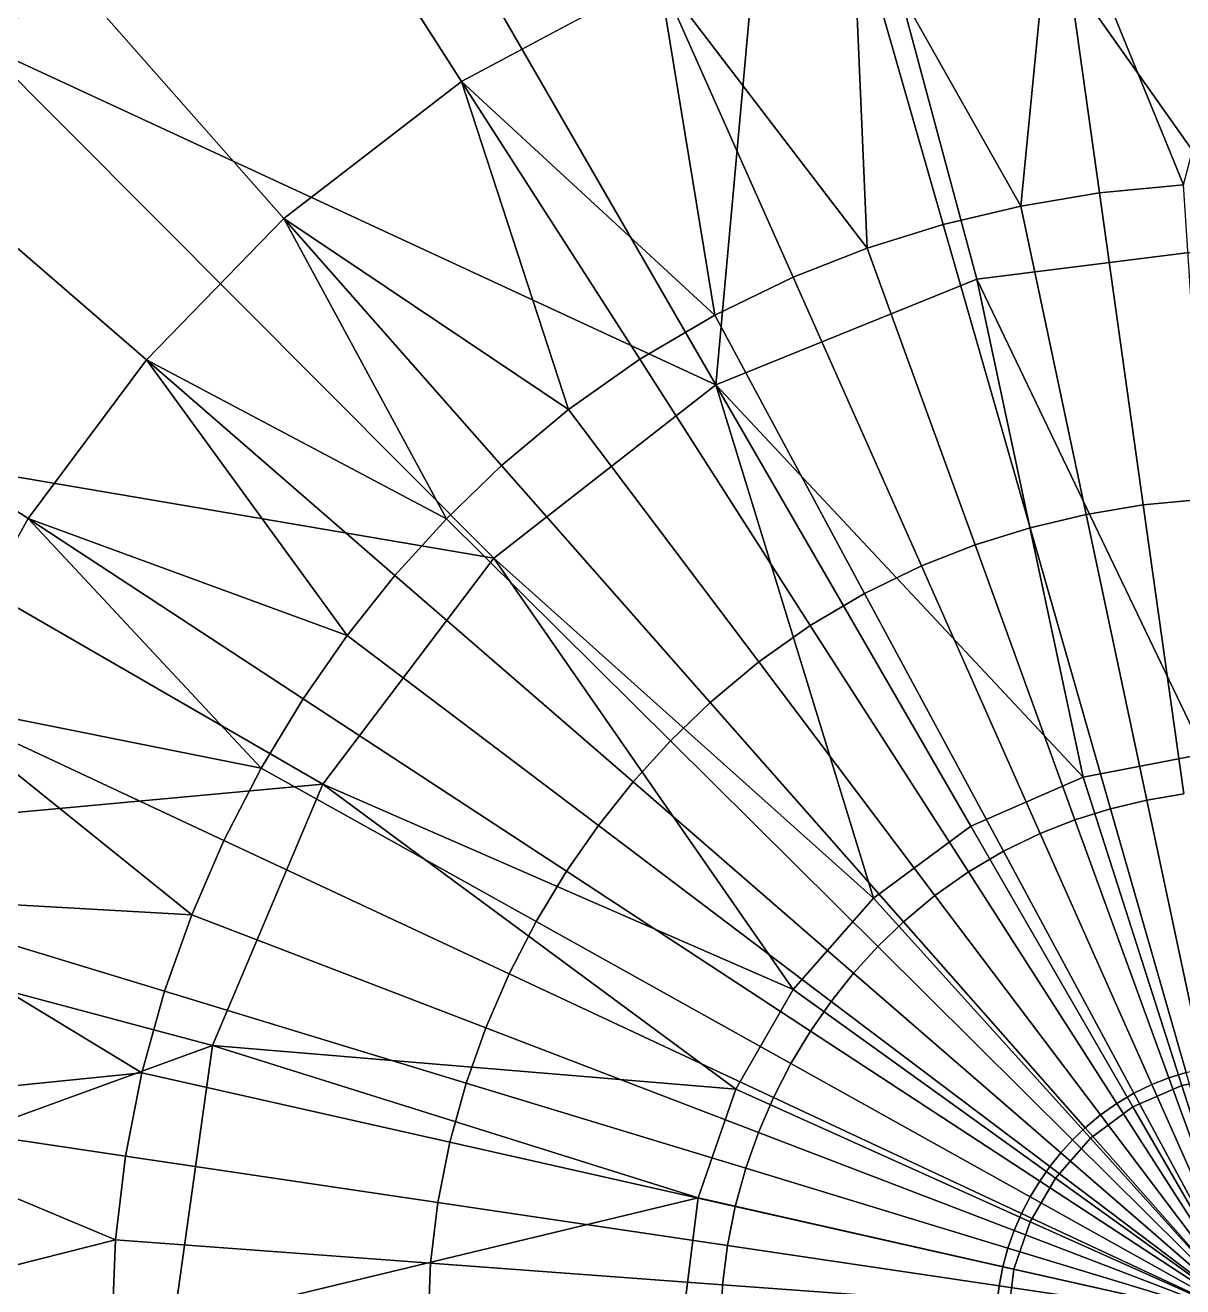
# Model space of a CAD drawing. Header units: inches. Extents: x -336 to -192, y -475 to -71.
# Drawn here: x -293.457 to -292.771, y -182.05 to -181.303 of the extents above; entities that cross this region are included whole.
import ezdxf

# ---------------------------------------------------------------- set-up
doc = ezdxf.new("R2010")
doc.units = ezdxf.units.IN
doc.layers.add('GLASS', color=7, linetype='Continuous')

msp = doc.modelspace()

# ---------------------------------------------------------------- linework, layer by layer
at = {"layer": 'GLASS', "color": 7}
for points in [[(-293.00476, -181.03839, 25.2), (-292.72633, -181.00352, 25.2), (-292.72633, -181.43219, 25.2)], [(-293.54476, -181.36292, 28.38724), (-293.44373, -181.25871, 28.38724), (-293.65203, -181.0224, 29.19054)], [(-293.26306, -181.14297, 25.2), (-293.48278, -181.31437, 25.2), (-293.64244, -181.03327, 26.69875)], [(-293.26306, -181.14297, 25.2), (-293.00476, -181.03839, 25.2), (-293.04785, -181.51572, 25.2)], [(-292.89312, -181.45307, 25.2), (-293.04785, -181.51572, 25.2), (-293.00476, -181.03839, 25.2)], [(-292.72633, -181.43219, 25.2), (-292.89312, -181.45307, 25.2), (-293.00476, -181.03839, 25.2)], [(-293.48278, -181.31437, 25.2), (-293.26306, -181.14297, 25.2), (-293.04785, -181.51572, 25.2)], [(-292.71888, -181.20105, 27.92635), (-292.84758, -181.20899, 27.92635), (-292.77064, -181.39715, 27.58775)], [(-292.84758, -181.20899, 27.92635), (-292.967, -181.23306, 27.92635), (-292.86721, -181.40976, 27.58775)], [(-292.86721, -181.40976, 27.58775), (-292.82048, -181.40198, 27.58775), (-292.84758, -181.20899, 27.92635)], [(-292.84758, -181.20899, 27.92635), (-292.82048, -181.40198, 27.58775), (-292.77064, -181.39715, 27.58775)], [(-292.967, -181.23306, 27.92635), (-293.08149, -181.27325, 27.92635), (-292.95827, -181.43471, 27.58775)], [(-292.95827, -181.43471, 27.58775), (-292.91322, -181.42068, 27.58775), (-292.967, -181.23306, 27.92635)], [(-292.967, -181.23306, 27.92635), (-292.91322, -181.42068, 27.58775), (-292.86721, -181.40976, 27.58775)], [(-293.08149, -181.27325, 27.92635), (-293.19863, -181.33596, 27.92635), (-293.04863, -181.47435, 27.58775)], [(-293.08149, -181.27325, 27.92635), (-293.00212, -181.45188, 27.58775), (-292.95827, -181.43471, 27.58775)], [(-293.04863, -181.47435, 27.58775), (-293.00212, -181.45188, 27.58775), (-293.08149, -181.27325, 27.92635)], [(-293.65218, -181.53807, 25.2), (-293.48278, -181.31437, 25.2), (-293.17947, -181.6184, 25.2)], [(-293.04785, -181.51572, 25.2), (-293.17947, -181.6184, 25.2), (-293.48278, -181.31437, 25.2)], [(-293.19863, -181.33596, 27.92635), (-293.30414, -181.41708, 27.92635), (-293.13527, -181.53041, 27.58775)], [(-293.13527, -181.53041, 27.58775), (-293.09309, -181.50057, 27.58775), (-293.19863, -181.33596, 27.92635)], [(-293.19863, -181.33596, 27.92635), (-293.09309, -181.50057, 27.58775), (-293.04863, -181.47435, 27.58775)], [(-293.30414, -181.41708, 27.92635), (-293.38551, -181.50101, 27.92635), (-293.20766, -181.59508, 27.58775)], [(-293.30414, -181.41708, 27.92635), (-293.17502, -181.56357, 27.58775), (-293.13527, -181.53041, 27.58775)], [(-293.20766, -181.59508, 27.58775), (-293.17502, -181.56357, 27.58775), (-293.30414, -181.41708, 27.92635)], [(-292.89312, -181.45307, 25.2), (-292.72633, -181.43219, 25.2), (-292.75828, -181.7344, 25.40158)], [(-293.04785, -181.51572, 25.2), (-292.89312, -181.45307, 25.2), (-292.8301, -181.74838, 25.40158)], [(-292.75828, -181.7344, 25.40158), (-292.8301, -181.74838, 25.40158), (-292.89312, -181.45307, 25.2)], [(-293.38551, -181.50101, 27.92635), (-293.45556, -181.59506, 27.92635), (-293.26655, -181.66437, 27.58775)], [(-293.26655, -181.66437, 27.58775), (-293.2382, -181.62874, 27.58775), (-293.38551, -181.50101, 27.92635)], [(-293.38551, -181.50101, 27.92635), (-293.2382, -181.62874, 27.58775), (-293.20766, -181.59508, 27.58775)], [(-293.17947, -181.6184, 25.2), (-293.04785, -181.51572, 25.2), (-292.95449, -181.81993, 25.40158)], [(-292.8301, -181.74838, 25.40158), (-292.89683, -181.77729, 25.40158), (-293.04785, -181.51572, 25.2)], [(-292.89683, -181.77729, 25.40158), (-292.95449, -181.81993, 25.40158), (-293.04785, -181.51572, 25.2)], [(-293.76121, -181.79662, 25.2), (-293.65218, -181.53807, 25.2), (-293.28095, -181.7524, 25.2)], [(-293.17947, -181.6184, 25.2), (-293.28095, -181.7524, 25.2), (-293.65218, -181.53807, 25.2)], [(-293.45556, -181.59506, 27.92635), (-293.516, -181.70325, 27.92635), (-293.31747, -181.743, 27.58775)], [(-293.45556, -181.59506, 27.92635), (-293.2926, -181.70178, 27.58775), (-293.26655, -181.66437, 27.58775)], [(-293.31747, -181.743, 27.58775), (-293.2926, -181.70178, 27.58775), (-293.45556, -181.59506, 27.92635)], [(-293.28095, -181.7524, 25.2), (-293.17947, -181.6184, 25.2), (-293.00206, -181.87415, 25.40158)], [(-292.95449, -181.81993, 25.40158), (-293.00206, -181.87415, 25.40158), (-293.17947, -181.6184, 25.2)], [(-293.516, -181.70325, 27.92635), (-293.56132, -181.81836, 27.92635), (-293.35866, -181.82992, 27.58775)], [(-293.35866, -181.82992, 27.58775), (-293.33954, -181.78579, 27.58775), (-293.516, -181.70325, 27.92635)], [(-293.516, -181.70325, 27.92635), (-293.33954, -181.78579, 27.58775), (-293.31747, -181.743, 27.58775)], [(-293.28095, -181.7524, 25.2), (-293.34626, -181.90728, 25.2), (-293.76121, -181.79662, 25.2)], [(-293.34626, -181.90728, 25.2), (-293.28095, -181.7524, 25.2), (-293.03618, -181.9333, 25.40158)], [(-293.00206, -181.87415, 25.40158), (-293.03618, -181.9333, 25.40158), (-293.28095, -181.7524, 25.2)], [(-293.79978, -182.07261, 25.2), (-293.76121, -181.79662, 25.2), (-293.34626, -181.90728, 25.2)], [(-293.56132, -181.81836, 27.92635), (-293.59119, -181.94419, 27.92635), (-293.38815, -181.92366, 27.58775)], [(-293.56132, -181.81836, 27.92635), (-293.37473, -181.87518, 27.58775), (-293.35866, -181.82992, 27.58775)], [(-293.38815, -181.92366, 27.58775), (-293.37473, -181.87518, 27.58775), (-293.56132, -181.81836, 27.92635)], [(-293.34626, -181.90728, 25.2), (-293.36937, -182.07261, 25.2), (-293.79978, -182.07261, 25.2)], [(-293.36937, -182.07261, 25.2), (-293.34626, -181.90728, 25.2), (-293.05838, -181.99767, 25.40158)], [(-293.03618, -181.9333, 25.40158), (-293.05838, -181.99767, 25.40158), (-293.34626, -181.90728, 25.2)], [(-293.59119, -181.94419, 27.92635), (-293.39793, -181.97289, 27.58775), (-293.38815, -181.92366, 27.58775)], [(-292.72633, -182.07261, 27.12836), (-292.76911, -181.92337, 27.15036), (-292.77942, -181.92659, 27.15036)], [(-292.80074, -181.94373, 25.49571), (-292.77161, -181.93111, 25.49571), (-292.72633, -182.07261, 25.53059)], [(-292.72633, -182.07261, 27.12836), (-292.78946, -181.93052, 27.15036), (-292.80011, -181.93566, 27.15036)], [(-292.72633, -182.07261, 27.12836), (-292.77942, -181.92659, 27.15036), (-292.78946, -181.93052, 27.15036)], [(-292.77161, -181.93111, 25.49571), (-292.74027, -181.92502, 25.49571), (-292.72633, -182.07261, 25.53059)], [(-292.72633, -182.07261, 27.12836), (-292.80011, -181.93566, 27.15036), (-292.81029, -181.94166, 27.15036)], [(-293.59119, -181.94419, 27.92635), (-293.60148, -182.07261, 27.92635), (-293.40389, -182.02262, 27.58775)], [(-293.40389, -182.02262, 27.58775), (-293.39793, -181.97289, 27.58775), (-293.59119, -181.94419, 27.92635)], [(-292.8259, -181.96234, 25.49571), (-292.80074, -181.94373, 25.49571), (-292.72633, -182.07261, 25.53059)], [(-292.72633, -182.07261, 27.12836), (-292.81029, -181.94166, 27.15036), (-292.81994, -181.94849, 27.15036)], [(-292.72633, -182.07261, 27.12836), (-292.81994, -181.94849, 27.15036), (-292.82904, -181.95608, 27.15036)], [(-292.72633, -182.07261, 27.12836), (-292.82904, -181.95608, 27.15036), (-292.83651, -181.96329, 27.15036)], [(-292.84666, -181.986, 25.49571), (-292.8259, -181.96234, 25.49571), (-292.72633, -182.07261, 25.53059)], [(-292.72633, -182.07261, 27.12836), (-292.83651, -181.96329, 27.15036), (-292.84351, -181.971, 27.15036)], [(-292.72633, -182.07261, 27.12836), (-292.84351, -181.971, 27.15036), (-292.84999, -181.97916, 27.15036)], [(-292.72633, -182.07261, 27.12836), (-292.84999, -181.97916, 27.15036), (-292.85596, -181.98772, 27.15036)], [(-292.72633, -182.07261, 27.12836), (-292.85596, -181.98772, 27.15036), (-292.86165, -181.99716, 27.15036)], [(-292.86155, -182.01181, 25.49571), (-292.84666, -181.986, 25.49571), (-292.72633, -182.07261, 25.53059)], [(-293.05838, -181.99767, 25.40158), (-293.06731, -182.06869, 25.40158), (-293.36937, -182.07261, 25.2)], [(-292.72633, -182.07261, 27.12836), (-292.86165, -181.99716, 27.15036), (-292.8667, -182.00695, 27.15036)], [(-292.72633, -182.07261, 27.12836), (-292.8667, -182.00695, 27.15036), (-292.87108, -182.01705, 27.15036)], [(-292.87124, -182.0399, 25.49571), (-292.86155, -182.01181, 25.49571), (-292.72633, -182.07261, 25.53059)], [(-292.72633, -182.07261, 27.12836), (-292.87108, -182.01705, 27.15036), (-292.87476, -182.02741, 27.15036)], [(-293.60148, -182.07261, 27.92635), (-293.40592, -182.07261, 27.58775), (-293.40389, -182.02262, 27.58775)], [(-292.72633, -182.07261, 27.12836), (-292.87476, -182.02741, 27.15036), (-292.87783, -182.03851, 27.15036)], [(-292.72633, -182.07261, 27.12836), (-292.87783, -182.03851, 27.15036), (-292.88007, -182.04978, 27.15036)], [(-292.87513, -182.0709, 25.49571), (-292.87124, -182.0399, 25.49571), (-292.72633, -182.07261, 25.53059)], [(-292.72633, -182.07261, 27.12836), (-292.88007, -182.04978, 27.15036), (-292.88143, -182.06117, 27.15036)]]:
    msp.add_3dface(points, dxfattribs=at)
for points, invisible_edges in [([(-293.19863, -181.33596, 27.92635), (-293.16729, -181.08014, 28.38724), (-293.31273, -181.15799, 28.38724)], 1), ([(-293.19863, -181.33596, 27.92635), (-293.08149, -181.27325, 27.92635), (-293.16729, -181.08014, 28.38724)], 12), ([(-293.30414, -181.41708, 27.92635), (-293.31273, -181.15799, 28.38724), (-293.44373, -181.25871, 28.38724)], 1), ([(-293.30414, -181.41708, 27.92635), (-293.19863, -181.33596, 27.92635), (-293.31273, -181.15799, 28.38724)], 12), ([(-293.38551, -181.50101, 27.92635), (-293.44373, -181.25871, 28.38724), (-293.54476, -181.36292, 28.38724)], 1), ([(-293.38551, -181.50101, 27.92635), (-293.30414, -181.41708, 27.92635), (-293.44373, -181.25871, 28.38724)], 12), ([(-293.45556, -181.59506, 27.92635), (-293.54476, -181.36292, 28.38724), (-293.63173, -181.4797, 28.38724)], 1), ([(-293.45556, -181.59506, 27.92635), (-293.38551, -181.50101, 27.92635), (-293.54476, -181.36292, 28.38724)], 12), ([(-292.79452, -181.58694, 27.35407), (-292.77064, -181.39715, 27.58775), (-292.82048, -181.40198, 27.58775)], 1), ([(-292.79452, -181.58694, 27.35407), (-292.75842, -181.58344, 27.35407), (-292.77064, -181.39715, 27.58775)], 12), ([(-292.82836, -181.59258, 27.35407), (-292.82048, -181.40198, 27.58775), (-292.86721, -181.40976, 27.58775)], 1), ([(-292.82836, -181.59258, 27.35407), (-292.79452, -181.58694, 27.35407), (-292.82048, -181.40198, 27.58775)], 12), ([(-292.86168, -181.60048, 27.35407), (-292.86721, -181.40976, 27.58775), (-292.91322, -181.42068, 27.58775)], 1), ([(-292.86168, -181.60048, 27.35407), (-292.82836, -181.59258, 27.35407), (-292.86721, -181.40976, 27.58775)], 12), ([(-292.8943, -181.61065, 27.35407), (-292.91322, -181.42068, 27.58775), (-292.95827, -181.43471, 27.58775)], 1), ([(-292.8943, -181.61065, 27.35407), (-292.86168, -181.60048, 27.35407), (-292.91322, -181.42068, 27.58775)], 12), ([(-292.92606, -181.62308, 27.35407), (-292.95827, -181.43471, 27.58775), (-293.00212, -181.45188, 27.58775)], 1), ([(-292.92606, -181.62308, 27.35407), (-292.8943, -181.61065, 27.35407), (-292.95827, -181.43471, 27.58775)], 12), ([(-292.95974, -181.63935, 27.35407), (-293.00212, -181.45188, 27.58775), (-293.04863, -181.47435, 27.58775)], 1), ([(-292.95974, -181.63935, 27.35407), (-292.92606, -181.62308, 27.35407), (-293.00212, -181.45188, 27.58775)], 12), ([(-292.99194, -181.65834, 27.35407), (-293.04863, -181.47435, 27.58775), (-293.09309, -181.50057, 27.58775)], 1), ([(-292.99194, -181.65834, 27.35407), (-292.95974, -181.63935, 27.35407), (-293.04863, -181.47435, 27.58775)], 12), ([(-293.516, -181.70325, 27.92635), (-293.45556, -181.59506, 27.92635), (-293.63173, -181.4797, 28.38724)], 12), ([(-293.02248, -181.67995, 27.35407), (-293.09309, -181.50057, 27.58775), (-293.13527, -181.53041, 27.58775)], 1), ([(-293.02248, -181.67995, 27.35407), (-292.99194, -181.65834, 27.35407), (-293.09309, -181.50057, 27.58775)], 12), ([(-293.05127, -181.70396, 27.35407), (-293.13527, -181.53041, 27.58775), (-293.17502, -181.56357, 27.58775)], 1), ([(-293.05127, -181.70396, 27.35407), (-293.02248, -181.67995, 27.35407), (-293.13527, -181.53041, 27.58775)], 12), ([(-293.07491, -181.72678, 27.35407), (-293.17502, -181.56357, 27.58775), (-293.20766, -181.59508, 27.58775)], 1), ([(-293.07491, -181.72678, 27.35407), (-293.05127, -181.70396, 27.35407), (-293.17502, -181.56357, 27.58775)], 12), ([(-292.79237, -181.76191, 27.21693), (-292.79452, -181.58694, 27.35407), (-292.82836, -181.59258, 27.35407)], 1), ([(-292.77046, -181.75826, 27.21693), (-292.75842, -181.58344, 27.35407), (-292.79452, -181.58694, 27.35407)], 1), ([(-292.79237, -181.76191, 27.21693), (-292.77046, -181.75826, 27.21693), (-292.79452, -181.58694, 27.35407)], 12), ([(-293.09703, -181.75116, 27.35407), (-293.20766, -181.59508, 27.58775), (-293.2382, -181.62874, 27.58775)], 1), ([(-293.09703, -181.75116, 27.35407), (-293.07491, -181.72678, 27.35407), (-293.20766, -181.59508, 27.58775)], 12), ([(-292.81393, -181.76702, 27.21693), (-292.82836, -181.59258, 27.35407), (-292.86168, -181.60048, 27.35407)], 1), ([(-292.81393, -181.76702, 27.21693), (-292.79237, -181.76191, 27.21693), (-292.82836, -181.59258, 27.35407)], 12), ([(-292.83505, -181.7736, 27.21693), (-292.86168, -181.60048, 27.35407), (-292.8943, -181.61065, 27.35407)], 1), ([(-292.83505, -181.7736, 27.21693), (-292.81393, -181.76702, 27.21693), (-292.86168, -181.60048, 27.35407)], 12), ([(-292.8556, -181.78165, 27.21693), (-292.8943, -181.61065, 27.35407), (-292.92606, -181.62308, 27.35407)], 1), ([(-292.8556, -181.78165, 27.21693), (-292.83505, -181.7736, 27.21693), (-292.8943, -181.61065, 27.35407)], 12), ([(-292.87741, -181.79218, 27.21693), (-292.92606, -181.62308, 27.35407), (-292.95974, -181.63935, 27.35407)], 1), ([(-292.87741, -181.79218, 27.21693), (-292.8556, -181.78165, 27.21693), (-292.92606, -181.62308, 27.35407)], 12), ([(-293.11756, -181.77696, 27.35407), (-293.2382, -181.62874, 27.58775), (-293.26655, -181.66437, 27.58775)], 1), ([(-293.11756, -181.77696, 27.35407), (-293.09703, -181.75116, 27.35407), (-293.2382, -181.62874, 27.58775)], 12), ([(-292.89824, -181.80447, 27.21693), (-292.95974, -181.63935, 27.35407), (-292.99194, -181.65834, 27.35407)], 1), ([(-292.89824, -181.80447, 27.21693), (-292.87741, -181.79218, 27.21693), (-292.95974, -181.63935, 27.35407)], 12), ([(-292.91802, -181.81846, 27.21693), (-292.99194, -181.65834, 27.35407), (-293.02248, -181.67995, 27.35407)], 1), ([(-292.91802, -181.81846, 27.21693), (-292.89824, -181.80447, 27.21693), (-292.99194, -181.65834, 27.35407)], 12), ([(-293.13642, -181.80406, 27.35407), (-293.26655, -181.66437, 27.58775), (-293.2926, -181.70178, 27.58775)], 1), ([(-293.13642, -181.80406, 27.35407), (-293.11756, -181.77696, 27.35407), (-293.26655, -181.66437, 27.58775)], 12), ([(-292.93665, -181.834, 27.21693), (-293.02248, -181.67995, 27.35407), (-293.05127, -181.70396, 27.35407)], 1), ([(-292.93665, -181.834, 27.21693), (-292.91802, -181.81846, 27.21693), (-293.02248, -181.67995, 27.35407)], 12), ([(-293.15443, -181.83391, 27.35407), (-293.2926, -181.70178, 27.58775), (-293.31747, -181.743, 27.58775)], 1), ([(-293.15443, -181.83391, 27.35407), (-293.13642, -181.80406, 27.35407), (-293.2926, -181.70178, 27.58775)], 12), ([(-292.95195, -181.84877, 27.21693), (-293.05127, -181.70396, 27.35407), (-293.07491, -181.72678, 27.35407)], 1), ([(-292.95195, -181.84877, 27.21693), (-292.93665, -181.834, 27.21693), (-293.05127, -181.70396, 27.35407)], 12), ([(-292.96627, -181.86455, 27.21693), (-293.07491, -181.72678, 27.35407), (-293.09703, -181.75116, 27.35407)], 1), ([(-292.96627, -181.86455, 27.21693), (-292.95195, -181.84877, 27.21693), (-293.07491, -181.72678, 27.35407)], 12), ([(-292.8301, -181.74838, 25.40158), (-292.75828, -181.7344, 25.40158), (-292.74027, -181.92502, 25.49571)], 12), ([(-293.17041, -181.86489, 27.35407), (-293.31747, -181.743, 27.58775), (-293.33954, -181.78579, 27.58775)], 1), ([(-293.17041, -181.86489, 27.35407), (-293.15443, -181.83391, 27.35407), (-293.31747, -181.743, 27.58775)], 12), ([(-292.97955, -181.88125, 27.21693), (-293.09703, -181.75116, 27.35407), (-293.11756, -181.77696, 27.35407)], 1), ([(-292.97955, -181.88125, 27.21693), (-292.96627, -181.86455, 27.21693), (-293.09703, -181.75116, 27.35407)], 12), ([(-292.89683, -181.77729, 25.40158), (-292.8301, -181.74838, 25.40158), (-292.77161, -181.93111, 25.49571)], 12), ([(-292.8301, -181.74838, 25.40158), (-292.74027, -181.92502, 25.49571), (-292.77161, -181.93111, 25.49571)], 1), ([(-292.75858, -181.92087, 27.15036), (-292.77046, -181.75826, 27.21693), (-292.79237, -181.76191, 27.21693)], 1), ([(-292.77942, -181.92659, 27.15036), (-292.81393, -181.76702, 27.21693), (-292.83505, -181.7736, 27.21693)], 1), ([(-292.76911, -181.92337, 27.15036), (-292.79237, -181.76191, 27.21693), (-292.81393, -181.76702, 27.21693)], 1), ([(-292.77942, -181.92659, 27.15036), (-292.76911, -181.92337, 27.15036), (-292.81393, -181.76702, 27.21693)], 12), ([(-292.76911, -181.92337, 27.15036), (-292.75858, -181.92087, 27.15036), (-292.79237, -181.76191, 27.21693)], 12), ([(-292.78946, -181.93052, 27.15036), (-292.83505, -181.7736, 27.21693), (-292.8556, -181.78165, 27.21693)], 1), ([(-292.78946, -181.93052, 27.15036), (-292.77942, -181.92659, 27.15036), (-292.83505, -181.7736, 27.21693)], 12), ([(-292.99176, -181.89879, 27.21693), (-293.11756, -181.77696, 27.35407), (-293.13642, -181.80406, 27.35407)], 1), ([(-292.99176, -181.89879, 27.21693), (-292.97955, -181.88125, 27.21693), (-293.11756, -181.77696, 27.35407)], 12), ([(-292.95449, -181.81993, 25.40158), (-292.89683, -181.77729, 25.40158), (-292.80074, -181.94373, 25.49571)], 12), ([(-292.89683, -181.77729, 25.40158), (-292.77161, -181.93111, 25.49571), (-292.80074, -181.94373, 25.49571)], 1), ([(-292.80011, -181.93566, 27.15036), (-292.8556, -181.78165, 27.21693), (-292.87741, -181.79218, 27.21693)], 1), ([(-292.80011, -181.93566, 27.15036), (-292.78946, -181.93052, 27.15036), (-292.8556, -181.78165, 27.21693)], 12), ([(-293.18426, -181.89685, 27.35407), (-293.33954, -181.78579, 27.58775), (-293.35866, -181.82992, 27.58775)], 1), ([(-293.18426, -181.89685, 27.35407), (-293.17041, -181.86489, 27.35407), (-293.33954, -181.78579, 27.58775)], 12), ([(-292.81029, -181.94166, 27.15036), (-292.87741, -181.79218, 27.21693), (-292.89824, -181.80447, 27.21693)], 1), ([(-292.81029, -181.94166, 27.15036), (-292.80011, -181.93566, 27.15036), (-292.87741, -181.79218, 27.21693)], 12), ([(-293.00342, -181.91811, 27.21693), (-293.13642, -181.80406, 27.35407), (-293.15443, -181.83391, 27.35407)], 1), ([(-293.00342, -181.91811, 27.21693), (-292.99176, -181.89879, 27.21693), (-293.13642, -181.80406, 27.35407)], 12), ([(-292.81994, -181.94849, 27.15036), (-292.89824, -181.80447, 27.21693), (-292.91802, -181.81846, 27.21693)], 1), ([(-292.81994, -181.94849, 27.15036), (-292.81029, -181.94166, 27.15036), (-292.89824, -181.80447, 27.21693)], 12), ([(-293.00206, -181.87415, 25.40158), (-292.95449, -181.81993, 25.40158), (-292.8259, -181.96234, 25.49571)], 12), ([(-292.95449, -181.81993, 25.40158), (-292.80074, -181.94373, 25.49571), (-292.8259, -181.96234, 25.49571)], 1), ([(-292.82904, -181.95608, 27.15036), (-292.91802, -181.81846, 27.21693), (-292.93665, -181.834, 27.21693)], 1), ([(-292.82904, -181.95608, 27.15036), (-292.81994, -181.94849, 27.15036), (-292.91802, -181.81846, 27.21693)], 12), ([(-293.1959, -181.92963, 27.35407), (-293.35866, -181.82992, 27.58775), (-293.37473, -181.87518, 27.58775)], 1), ([(-293.1959, -181.92963, 27.35407), (-293.18426, -181.89685, 27.35407), (-293.35866, -181.82992, 27.58775)], 12), ([(-293.01377, -181.93816, 27.21693), (-293.15443, -181.83391, 27.35407), (-293.17041, -181.86489, 27.35407)], 1), ([(-293.01377, -181.93816, 27.21693), (-293.00342, -181.91811, 27.21693), (-293.15443, -181.83391, 27.35407)], 12), ([(-292.83651, -181.96329, 27.15036), (-292.93665, -181.834, 27.21693), (-292.95195, -181.84877, 27.21693)], 1), ([(-292.83651, -181.96329, 27.15036), (-292.82904, -181.95608, 27.15036), (-292.93665, -181.834, 27.21693)], 12), ([(-292.84351, -181.971, 27.15036), (-292.95195, -181.84877, 27.21693), (-292.96627, -181.86455, 27.21693)], 1), ([(-292.84351, -181.971, 27.15036), (-292.83651, -181.96329, 27.15036), (-292.95195, -181.84877, 27.21693)], 12), ([(-293.02273, -181.95885, 27.21693), (-293.17041, -181.86489, 27.35407), (-293.18426, -181.89685, 27.35407)], 1), ([(-293.02273, -181.95885, 27.21693), (-293.01377, -181.93816, 27.21693), (-293.17041, -181.86489, 27.35407)], 12), ([(-292.84999, -181.97916, 27.15036), (-292.96627, -181.86455, 27.21693), (-292.97955, -181.88125, 27.21693)], 1), ([(-292.84999, -181.97916, 27.15036), (-292.84351, -181.971, 27.15036), (-292.96627, -181.86455, 27.21693)], 12), ([(-293.20562, -181.96474, 27.35407), (-293.37473, -181.87518, 27.58775), (-293.38815, -181.92366, 27.58775)], 1), ([(-293.20562, -181.96474, 27.35407), (-293.1959, -181.92963, 27.35407), (-293.37473, -181.87518, 27.58775)], 12), ([(-293.03618, -181.9333, 25.40158), (-293.00206, -181.87415, 25.40158), (-292.84666, -181.986, 25.49571)], 12), ([(-293.00206, -181.87415, 25.40158), (-292.8259, -181.96234, 25.49571), (-292.84666, -181.986, 25.49571)], 1), ([(-292.85596, -181.98772, 27.15036), (-292.97955, -181.88125, 27.21693), (-292.99176, -181.89879, 27.21693)], 1), ([(-292.85596, -181.98772, 27.15036), (-292.84999, -181.97916, 27.15036), (-292.97955, -181.88125, 27.21693)], 12), ([(-293.03026, -181.98006, 27.21693), (-293.18426, -181.89685, 27.35407), (-293.1959, -181.92963, 27.35407)], 1), ([(-293.03026, -181.98006, 27.21693), (-293.02273, -181.95885, 27.21693), (-293.18426, -181.89685, 27.35407)], 12), ([(-292.86165, -181.99716, 27.15036), (-292.99176, -181.89879, 27.21693), (-293.00342, -181.91811, 27.21693)], 1), ([(-292.86165, -181.99716, 27.15036), (-292.85596, -181.98772, 27.15036), (-292.99176, -181.89879, 27.21693)], 12), ([(-293.2127, -182.00039, 27.35407), (-293.38815, -181.92366, 27.58775), (-293.39793, -181.97289, 27.58775)], 1), ([(-293.2127, -182.00039, 27.35407), (-293.20562, -181.96474, 27.35407), (-293.38815, -181.92366, 27.58775)], 12), ([(-292.8667, -182.00695, 27.15036), (-293.00342, -181.91811, 27.21693), (-293.01377, -181.93816, 27.21693)], 1), ([(-292.8667, -182.00695, 27.15036), (-292.86165, -181.99716, 27.15036), (-293.00342, -181.91811, 27.21693)], 12), ([(-293.03655, -182.00279, 27.21693), (-293.1959, -181.92963, 27.35407), (-293.20562, -181.96474, 27.35407)], 1), ([(-293.03655, -182.00279, 27.21693), (-293.03026, -181.98006, 27.21693), (-293.1959, -181.92963, 27.35407)], 12), ([(-293.05838, -181.99767, 25.40158), (-293.03618, -181.9333, 25.40158), (-292.86155, -182.01181, 25.49571)], 12), ([(-293.03618, -181.9333, 25.40158), (-292.84666, -181.986, 25.49571), (-292.86155, -182.01181, 25.49571)], 1), ([(-292.87108, -182.01705, 27.15036), (-293.01377, -181.93816, 27.21693), (-293.02273, -181.95885, 27.21693)], 1), ([(-292.87108, -182.01705, 27.15036), (-292.8667, -182.00695, 27.15036), (-293.01377, -181.93816, 27.21693)], 12), ([(-292.87476, -182.02741, 27.15036), (-293.02273, -181.95885, 27.21693), (-293.03026, -181.98006, 27.21693)], 1), ([(-292.87476, -182.02741, 27.15036), (-292.87108, -182.01705, 27.15036), (-293.02273, -181.95885, 27.21693)], 12), ([(-293.04113, -182.02587, 27.21693), (-293.20562, -181.96474, 27.35407), (-293.2127, -182.00039, 27.35407)], 1), ([(-293.04113, -182.02587, 27.21693), (-293.03655, -182.00279, 27.21693), (-293.20562, -181.96474, 27.35407)], 12), ([(-293.21702, -182.03641, 27.35407), (-293.39793, -181.97289, 27.58775), (-293.40389, -182.02262, 27.58775)], 1), ([(-293.21702, -182.03641, 27.35407), (-293.2127, -182.00039, 27.35407), (-293.39793, -181.97289, 27.58775)], 12), ([(-292.87783, -182.03851, 27.15036), (-293.03026, -181.98006, 27.21693), (-293.03655, -182.00279, 27.21693)], 1), ([(-292.87783, -182.03851, 27.15036), (-292.87476, -182.02741, 27.15036), (-293.03026, -181.98006, 27.21693)], 12), ([(-293.06731, -182.06869, 25.40158), (-293.05838, -181.99767, 25.40158), (-292.87124, -182.0399, 25.49571)], 12), ([(-293.05838, -181.99767, 25.40158), (-292.86155, -182.01181, 25.49571), (-292.87124, -182.0399, 25.49571)], 1), ([(-293.04393, -182.04918, 27.21693), (-293.2127, -182.00039, 27.35407), (-293.21702, -182.03641, 27.35407)], 1), ([(-293.04393, -182.04918, 27.21693), (-293.04113, -182.02587, 27.21693), (-293.2127, -182.00039, 27.35407)], 12), ([(-292.88007, -182.04978, 27.15036), (-293.03655, -182.00279, 27.21693), (-293.04113, -182.02587, 27.21693)], 1), ([(-292.88007, -182.04978, 27.15036), (-292.87783, -182.03851, 27.15036), (-293.03655, -182.00279, 27.21693)], 12), ([(-293.21848, -182.07261, 27.35407), (-293.40389, -182.02262, 27.58775), (-293.40592, -182.07261, 27.58775)], 1), ([(-293.21848, -182.07261, 27.35407), (-293.21702, -182.03641, 27.35407), (-293.40389, -182.02262, 27.58775)], 12), ([(-292.88143, -182.06117, 27.15036), (-293.04113, -182.02587, 27.21693), (-293.04393, -182.04918, 27.21693)], 1), ([(-292.88143, -182.06117, 27.15036), (-292.88007, -182.04978, 27.15036), (-293.04113, -182.02587, 27.21693)], 12), ([(-293.04488, -182.07261, 27.21693), (-293.21702, -182.03641, 27.35407), (-293.21848, -182.07261, 27.35407)], 1), ([(-293.04488, -182.07261, 27.21693), (-293.04393, -182.04918, 27.21693), (-293.21702, -182.03641, 27.35407)], 12), ([(-293.06731, -182.06869, 25.40158), (-292.87124, -182.0399, 25.49571), (-292.87513, -182.0709, 25.49571)], 1), ([(-292.8819, -182.07261, 27.15036), (-293.04393, -182.04918, 27.21693), (-293.04488, -182.07261, 27.21693)], 1), ([(-292.8819, -182.07261, 27.15036), (-292.88143, -182.06117, 27.15036), (-293.04393, -182.04918, 27.21693)], 12)]:
    msp.add_3dface(points, dxfattribs=dict(at, invisible_edges=invisible_edges))

doc.saveas('drawing.dxf')
